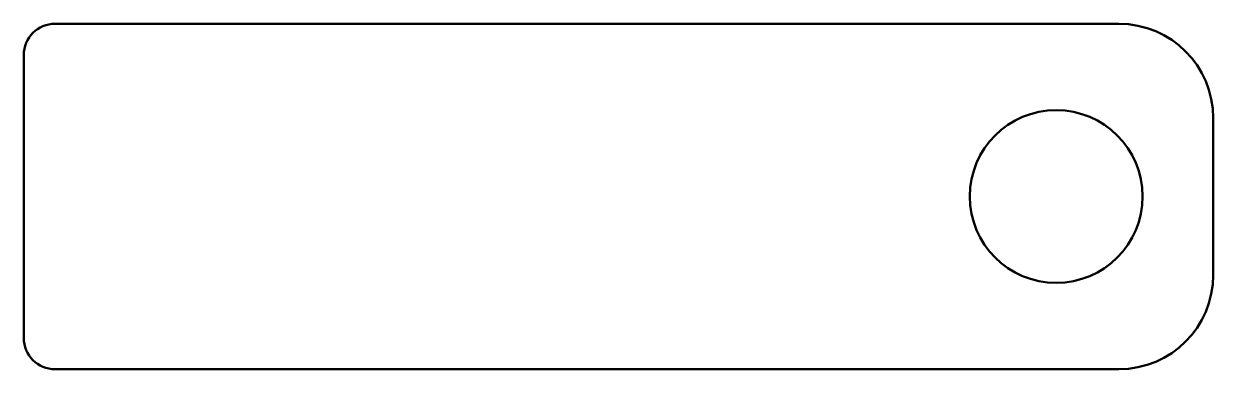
# Model space of a CAD drawing. Header units: millimetres. Extents: x 0.4 to 76.2, y 1.2 to 23.2.
import ezdxf

# ---------------------------------------------------------------- set-up
doc = ezdxf.new("R2010")
doc.units = ezdxf.units.MM
doc.layers.add('IV_INTERIOR_PROFILES', color=7, linetype='Continuous', lineweight=50)
doc.layers.add('IV_OUTER_PROFILE', color=7, linetype='Continuous', lineweight=50)

msp = doc.modelspace()

# ---------------------------------------------------------------- linework, layer by layer
at = {"layer": 'IV_INTERIOR_PROFILES'}
msp.add_circle((66.159, 12.243), 5.5, dxfattribs=at)
at = {"layer": 'IV_OUTER_PROFILE'}
for p, q in [((70.159, 23.243), (2.414, 23.243)), ((0.414, 3.243), (0.414, 21.243)), ((76.159, 7.243), (76.159, 17.243)), ((70.159, 1.243), (2.414, 1.243))]:
    msp.add_line(p, q, dxfattribs=at)
for centre, radius, start, end in [((2.414, 21.243), 2, 90, 180), ((70.159, 17.243), 6, 0, 90), ((70.159, 7.243), 6, 270, 0), ((2.414, 3.243), 2, 180, 270)]:
    msp.add_arc(centre, radius, start, end, dxfattribs=at)

doc.saveas('drawing.dxf')
